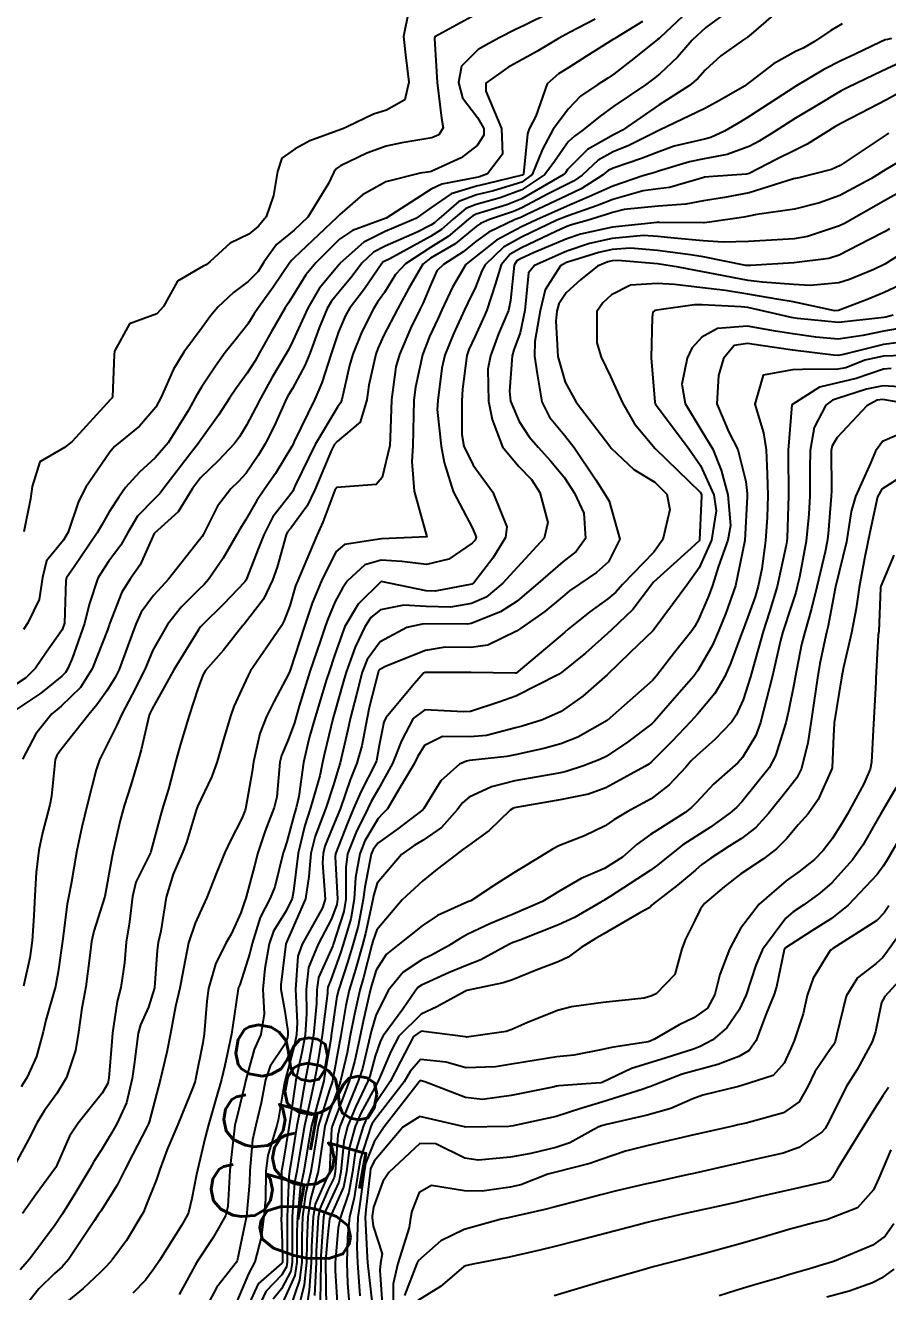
# Model space of a CAD drawing. Header units: metres. Extents: x 307586 to 320046, y 7427249 to 7434250.
# Drawn here: x 319879.4 to 319917.4, y 7429329.9 to 7429385.6 of the extents above; entities that cross this region are included whole.
import ezdxf
from ezdxf.enums import TextEntityAlignment as Align

# ---------------------------------------------------------------- set-up
doc = ezdxf.new("R2010")
doc.units = ezdxf.units.M
doc.header["$MEASUREMENT"] = 0
for name, color, linetype in [('Cotas', 45, 'Continuous'), ('Curvas de Nivel 1m', 11, 'Continuous'), ('Curvas de Nivel 5m', 15, 'Continuous')]:
    doc.layers.add(name, color=color, linetype=linetype)
doc.styles.add('Style-STANDARD', font='STANDARD.shx')

msp = doc.modelspace()

# ---------------------------------------------------------------- linework, layer by layer
at = {"layer": 'Curvas de Nivel 1m', "flags": 128}
for points, elevation in [([(319913.309, 7429386.921), (319911.366, 7429385.232), (319911.209, 7429385.107), (319910.988, 7429384.954), (319910.029, 7429384.287), (319909.343, 7429383.651), (319909.024, 7429383.288), (319908.653, 7429382.98), (319907.324, 7429382.125), (319905.708, 7429381.014), (319905.456, 7429380.873), (319905.31, 7429380.81), (319904.17, 7429380.162), (319903.287, 7429379.283), (319903.192, 7429379.134), (319903.091, 7429379.043), (319901.272, 7429377.995), (319900.616, 7429377.73), (319899.265, 7429377.315), (319899.111, 7429377.245), (319898.919, 7429377.093), (319898.031, 7429376.326), (319897.25, 7429375.846), (319896.144, 7429375.126), (319895.714, 7429374.655), (319895.224, 7429373.859), (319894.925, 7429373.435), (319894.741, 7429373.145), (319894.226, 7429372.127), (319893.84, 7429371.154), (319893.693, 7429370.647), (319893.352, 7429369.158), (319893.299, 7429369.021), (319893.16, 7429368.82), (319892.176, 7429367.174), (319891.299, 7429365.362), (319891.228, 7429365.188), (319891.192, 7429365.118), (319891.12, 7429365.019), (319890.318, 7429363.984), (319889.908, 7429363.202), (319889.685, 7429362.606), (319889.13, 7429361.209), (319889.112, 7429361.17), (319889.072, 7429361.121), (319888.136, 7429360.14), (319887.214, 7429359.228), (319887.132, 7429359.139), (319887.041, 7429359.018), (319885.957, 7429357.246), (319885.006, 7429355.538), (319884.908, 7429355.357), (319884.872, 7429355.261), (319884.517, 7429353.726), (319884.385, 7429353.266), (319884.055, 7429352.176), (319883.767, 7429351.272), (319883.591, 7429350.626), (319883.286, 7429349.276), (319883.221, 7429348.976), (319882.915, 7429347.28), (319882.902, 7429347.237), (319882.424, 7429345.742), (319882.333, 7429345.288), (319882.262, 7429344.684), (319882.078, 7429343.292), (319881.91, 7429342.36), (319881.75, 7429341.296), (319881.631, 7429340.488), (319881.231, 7429339.304), (319880.796, 7429338.608), (319880.253, 7429337.85), (319879.938, 7429337.318), (319879.541, 7429336.553), (319878.876, 7429335.329)], 863), ([(319902.502, 7429386.181), (319901.368, 7429385.624), (319900.992, 7429385.448), (319900.278, 7429385.081), (319899.693, 7429384.752), (319899.355, 7429384.56), (319898.61, 7429383.835), (319898.484, 7429383.103), (319898.657, 7429382.431), (319899.318, 7429381.569), (319899.602, 7429381.087), (319899.605, 7429380.791), (319899.302, 7429380.333), (319898.604, 7429379.79), (319897.284, 7429379.188), (319897.222, 7429379.173), (319896.804, 7429379.117), (319895.279, 7429378.738), (319894.254, 7429378.169), (319893.264, 7429377.297), (319893.129, 7429377.162), (319891.245, 7429375.392), (319891.143, 7429375.292), (319891.06, 7429375.192), (319890.32, 7429374.105), (319889.676, 7429373.205), (319889.494, 7429372.923), (319889.206, 7429372.472), (319888.647, 7429371.767), (319888.217, 7429371.22), (319887.784, 7429370.624), (319887.17, 7429369.702), (319886.991, 7429369.407), (319886.896, 7429369.234), (319886.603, 7429368.684), (319885.703, 7429367.252), (319885.136, 7429366.59), (319884.442, 7429365.955), (319883.83, 7429365.273), (319883.53, 7429364.862), (319883.107, 7429364.21), (319882.771, 7429363.612), (319882.583, 7429363.288), (319881.565, 7429361.79), (319881.234, 7429361.308), (319881.196, 7429361.184), (319881.135, 7429359.309), (319881.04, 7429359.014), (319880.336, 7429358.011), (319879.856, 7429357.322), (319879.439, 7429356.903), (319879.012, 7429356.626)], 868), ([(319899.374, 7429386.18), (319897.448, 7429385.119), (319897.427, 7429385.054), (319897.547, 7429383.117), (319897.742, 7429381.538), (319897.808, 7429381.113), (319897.615, 7429380.808), (319897.306, 7429380.681), (319895.983, 7429380.45), (319895.301, 7429380.312), (319894.443, 7429380.001), (319893.287, 7429379.439), (319893.117, 7429379.331), (319892.991, 7429379.164), (319892.767, 7429378.657), (319891.846, 7429377.181), (319891.257, 7429376.61), (319890.477, 7429375.971), (319889.92, 7429375.203), (319889.659, 7429374.783), (319889.23, 7429374.342), (319888.577, 7429373.862), (319887.897, 7429373.223), (319887.589, 7429372.846), (319887.204, 7429372.33), (319886.396, 7429371.242), (319885.936, 7429370.495), (319885.392, 7429369.257), (319885.158, 7429368.816), (319884.435, 7429367.982), (319883.577, 7429367.276), (319883.34, 7429367.079), (319883.139, 7429366.84), (319882.079, 7429365.296), (319881.754, 7429364.659), (319881.304, 7429363.307), (319881.089, 7429362.964), (319880.351, 7429362.047), (319880.166, 7429361.319), (319880.026, 7429360.352), (319879.53, 7429359.325), (319879.337, 7429359.03)], 869), ([(319904.499, 7429385.902), (319903.366, 7429385.309), (319902.893, 7429385.047), (319901.934, 7429384.481), (319901.349, 7429384.157), (319900.653, 7429383.767), (319899.682, 7429383.087), (319899.682, 7429382.734), (319900.38, 7429381.079), (319900.421, 7429379.953), (319899.767, 7429379.085), (319899.413, 7429378.957), (319899.281, 7429378.933), (319897.754, 7429378.63), (319897.276, 7429378.413), (319895.306, 7429377.139), (319895.263, 7429377.121), (319893.814, 7429376.598), (319893.253, 7429376.213), (319892.205, 7429375.176), (319891.768, 7429374.648), (319891.221, 7429373.756), (319891.002, 7429373.406), (319890.861, 7429373.194), (319890.258, 7429372.144), (319889.731, 7429371.205), (319889.533, 7429370.862), (319889.179, 7429370.31), (319888.714, 7429369.67), (319888.405, 7429369.218), (319887.913, 7429368.465), (319887.144, 7429367.372), (319887.04, 7429367.232), (319886.733, 7429366.831), (319885.514, 7429365.254), (319885.345, 7429365.031), (319885.116, 7429364.802), (319884.357, 7429364.015), (319883.906, 7429363.272), (319883.619, 7429362.743), (319883.08, 7429362.018), (319882.607, 7429361.287), (319882.219, 7429360.129), (319882.023, 7429359.295), (319881.478, 7429357.754), (319881.291, 7429357.306), (319881.186, 7429357.142), (319881.018, 7429356.973), (319880.097, 7429356.229), (319878.995, 7429355.49)], 867), ([(319910.2, 7429386.136), (319909.368, 7429385.525), (319908.768, 7429384.979), (319908.118, 7429384.222), (319907.34, 7429383.496), (319907.064, 7429383.276), (319906.709, 7429383.006), (319905.323, 7429382.062), (319904.723, 7429381.622), (319903.977, 7429381.033), (319903.593, 7429380.753), (319903.305, 7429380.499), (319902.71, 7429379.63), (319902.282, 7429379.055), (319901.276, 7429378.378), (319900.321, 7429378.031), (319899.269, 7429377.746), (319898.805, 7429377.557), (319898.256, 7429377.1), (319897.73, 7429376.634), (319897.255, 7429376.333), (319895.456, 7429375.348), (319895.244, 7429375.245), (319895.174, 7429375.21), (319895.105, 7429375.141), (319894.345, 7429374.03), (319893.688, 7429373.155), (319893.508, 7429372.859), (319893.203, 7429372.13), (319892.872, 7429371.165), (319892.462, 7429369.883), (319892.165, 7429369.175), (319891.256, 7429367.3), (319891.202, 7429367.189), (319891.142, 7429367.083), (319890.426, 7429365.901), (319889.941, 7429365.202), (319889.611, 7429364.71), (319889.102, 7429363.838), (319888.862, 7429363.447), (319888.725, 7429363.214), (319888.131, 7429362.171), (319887.474, 7429361.226), (319887.285, 7429361.013), (319887.066, 7429360.798), (319886.281, 7429360.015), (319885.669, 7429359.251), (319885.032, 7429358.12), (319884.775, 7429357.513), (319884.672, 7429357.264), (319884.119, 7429356.162), (319883.648, 7429355.273), (319883.441, 7429354.822), (319882.979, 7429353.884), (319882.675, 7429353.284), (319882.532, 7429352.85), (319882.135, 7429351.292), (319881.906, 7429350.328), (319881.689, 7429349.299), (319881.436, 7429347.83), (319881.326, 7429347.304), (319881.26, 7429346.942), (319881.055, 7429345.307), (319880.859, 7429343.963), (319880.761, 7429343.404), (319880.739, 7429343.311), (319880.323, 7429341.831), (319880.198, 7429341.316), (319879.907, 7429340.229), (319879.495, 7429339.323), (319879.227, 7429338.898)], 864), ([(319915.371, 7429385.69), (319914.872, 7429385.401), (319914.154, 7429384.912), (319913.654, 7429384.622), (319913.356, 7429384.483), (319912.347, 7429383.936), (319911.336, 7429383.152), (319911.227, 7429383.059), (319911.069, 7429382.953), (319909.974, 7429382.316), (319909.323, 7429381.963), (319907.337, 7429381.014), (319907.313, 7429381.002), (319907.296, 7429380.99), (319905.979, 7429380.333), (319905.299, 7429380.062), (319904.63, 7429379.69), (319903.925, 7429379.034), (319903.553, 7429378.764), (319903.279, 7429378.638), (319902.431, 7429378.209), (319901.268, 7429377.588), (319900.904, 7429377.436), (319899.845, 7429377.084), (319899.448, 7429376.901), (319899.26, 7429376.764), (319898.343, 7429376.008), (319897.246, 7429375.373), (319896.913, 7429375.115), (319896.293, 7429374.058), (319895.793, 7429373.131), (319895.201, 7429371.984), (319894.932, 7429371.406), (319894.843, 7429371.143), (319894.537, 7429369.782), (319894.447, 7429369.147), (319894.149, 7429368.154), (319893.144, 7429367.31), (319893.016, 7429367.162), (319892.899, 7429366.922), (319892.167, 7429365.174), (319891.819, 7429364.473), (319891.097, 7429363.493), (319890.964, 7429363.323), (319890.902, 7429363.192), (319890.495, 7429361.78), (319890.303, 7429361.198), (319889.893, 7429360.369), (319889.044, 7429359.269), (319889.016, 7429359.237), (319888.99, 7429359.211), (319888.132, 7429358.119), (319887.347, 7429357.227), (319887.223, 7429357.025), (319887.015, 7429356.416), (319886.63, 7429355.236), (319886.241, 7429353.985), (319886.04, 7429353.244), (319885.717, 7429352.005), (319885.483, 7429351.252), (319885.362, 7429350.838), (319884.945, 7429349.26), (319884.922, 7429349.204), (319884.277, 7429347.899), (319884.131, 7429347.268), (319883.995, 7429346.166), (319883.855, 7429345.27), (319883.777, 7429344.358), (319883.614, 7429343.272), (319883.463, 7429342.658), (319883.251, 7429341.276), (319883.219, 7429340.884), (319883.098, 7429339.277), (319883.041, 7429339.038), (319882.796, 7429338.618), (319881.735, 7429337.296), (319881.359, 7429336.716), (319880.753, 7429335.349), (319880.74, 7429335.323), (319879.893, 7429334.167), (319879.285, 7429333.324)], 862), ([(319906.589, 7429385.79), (319905.363, 7429385.05), (319905.345, 7429385.038), (319905.313, 7429385.02), (319904.12, 7429384.263), (319903.344, 7429383.764), (319902.893, 7429383.494), (319902.386, 7429383.054), (319901.887, 7429381.629), (319901.591, 7429381.066), (319901.525, 7429380.852), (319901.34, 7429379.069), (319901.282, 7429379.024), (319899.722, 7429378.642), (319899.278, 7429378.553), (319898.166, 7429378.21), (319897.268, 7429377.586), (319896.601, 7429377.12), (319895.257, 7429376.545), (319894.323, 7429376.079), (319893.28, 7429375.16), (319893.265, 7429375.137), (319893.242, 7429375.114), (319892.358, 7429374.041), (319891.851, 7429373.18), (319891.198, 7429371.738), (319891.019, 7429371.367), (319890.914, 7429371.193), (319890.269, 7429370.106), (319889.763, 7429369.204), (319889.561, 7429368.804), (319889.151, 7429368.018), (319888.843, 7429367.516), (319888.621, 7429367.215), (319887.91, 7429366.447), (319887.128, 7429365.71), (319886.778, 7429365.235), (319886.137, 7429364.215), (319885.093, 7429363.26), (319884.467, 7429361.878), (319884.044, 7429361.27), (319883.66, 7429360.678), (319883.123, 7429359.279), (319883.102, 7429359.22), (319883.041, 7429359.041), (319882.362, 7429357.29), (319881.839, 7429356.469), (319880.998, 7429355.649), (319880.809, 7429355.498), (319880.584, 7429355.314), (319879.876, 7429354.429), (319879.294, 7429353.327)], 866), ([(319917.539, 7429385.051), (319917.364, 7429385.009), (319917.263, 7429384.982), (319917.053, 7429384.883), (319915.912, 7429384.337), (319915.351, 7429384.082), (319914.563, 7429383.689), (319913.333, 7429382.952), (319913.314, 7429382.939), (319913.287, 7429382.921), (319911.32, 7429381.64), (319910.896, 7429381.375), (319910.188, 7429380.961), (319909.586, 7429380.69), (319909.308, 7429380.617), (319907.983, 7429380.303), (319907.299, 7429380.064), (319906.535, 7429379.761), (319905.288, 7429379.343), (319905.077, 7429379.231), (319904.819, 7429379.025), (319903.883, 7429378.427), (319903.274, 7429378.14), (319901.498, 7429377.299), (319901.264, 7429377.179), (319901.187, 7429377.147), (319900.974, 7429377.073), (319899.815, 7429376.527), (319899.253, 7429376.107), (319898.688, 7429375.656), (319897.821, 7429375.104), (319897.533, 7429374.812), (319897.228, 7429374.112), (319896.922, 7429373.41), (319896.777, 7429373.117), (319896.365, 7429372.283), (319895.882, 7429371.13), (319895.73, 7429370.586), (319895.534, 7429369.134), (319895.483, 7429367.472), (319895.456, 7429367.135), (319895.129, 7429365.72), (319894.859, 7429365.409), (319893.124, 7429365.278), (319893.038, 7429365.161), (319892.519, 7429363.751), (319892.254, 7429363.173), (319891.648, 7429361.751), (319891.408, 7429361.185), (319891.312, 7429360.944), (319891.056, 7429360.073), (319890.815, 7429359.424), (319890.686, 7429359.194), (319890.024, 7429358.209), (319889.335, 7429357.207), (319889.221, 7429357.008), (319889.016, 7429356.558), (319888.589, 7429355.633), (319888.441, 7429355.216), (319888.116, 7429354.089), (319887.86, 7429353.221), (319887.626, 7429352.564), (319886.999, 7429351.23), (319886.984, 7429351.198), (319886.951, 7429351.113), (319886.507, 7429349.659), (319886.352, 7429349.239), (319885.927, 7429348.259), (319885.613, 7429347.249), (319885.381, 7429345.746), (319885.264, 7429345.254), (319885.218, 7429344.915), (319885.096, 7429343.256), (319884.844, 7429342.398), (319884.482, 7429341.618), (319884.389, 7429341.264), (319884.206, 7429339.872), (319884.124, 7429339.267), (319883.867, 7429338.194), (319883.445, 7429337.273), (319883.204, 7429336.85), (319882.766, 7429336.125), (319882.433, 7429335.609), (319882.248, 7429335.288), (319881.549, 7429334.106), (319881.053, 7429333.305), (319880.728, 7429332.827), (319879.614, 7429331.316), (319879.194, 7429330.834)], 861), ([(319918.244, 7429382.866), (319917.328, 7429382.353), (319916.192, 7429381.761), (319915.317, 7429381.307), (319915.056, 7429381.162), (319914.662, 7429380.907), (319913.832, 7429380.388), (319913.301, 7429380.128), (319912.498, 7429379.729), (319911.285, 7429379.103), (319911.16, 7429379.076), (319909.701, 7429378.966), (319909.309, 7429378.943), (319909.283, 7429378.935), (319907.77, 7429378.493), (319907.277, 7429378.425), (319906.619, 7429378.343), (319905.272, 7429377.957), (319904.599, 7429377.697), (319903.265, 7429377.232), (319902.815, 7429377.047), (319901.255, 7429376.305), (319900.469, 7429375.859), (319899.653, 7429375.086), (319899.506, 7429374.82), (319899.228, 7429374.098), (319898.901, 7429373.409), (319898.755, 7429373.095), (319898.259, 7429372.042), (319897.883, 7429371.103), (319897.748, 7429370.54), (319897.57, 7429369.106), (319897.552, 7429368.713), (319897.716, 7429367.104), (319897.86, 7429366.378), (319898.254, 7429365.099), (319899.099, 7429363.492), (319899.261, 7429363.088), (319899.218, 7429362.962), (319899.09, 7429362.832), (319898.056, 7429362.128), (319897.081, 7429361.894), (319895.983, 7429362.027), (319895.082, 7429362.08), (319894.359, 7429361.869), (319893.585, 7429361.155), (319893.373, 7429360.852), (319893.06, 7429360.268), (319892.728, 7429359.484), (319892.615, 7429359.166), (319892.406, 7429358.539), (319891.945, 7429357.176), (319891.476, 7429355.651), (319891.339, 7429355.185), (319891.26, 7429354.925), (319890.988, 7429354.177), (319890.687, 7429353.484), (319890.614, 7429353.194), (319890.486, 7429351.667), (319890.377, 7429351.196), (319889.974, 7429350.163), (319889.654, 7429349.203), (319889.501, 7429348.62), (319889.118, 7429347.208), (319889.064, 7429347.045), (319888.896, 7429346.555), (319888.479, 7429345.622), (319888.246, 7429345.216), (319887.788, 7429344.302), (319887.478, 7429343.224), (319887.407, 7429342.665), (319887.285, 7429341.225), (319887.225, 7429340.828), (319886.914, 7429339.229), (319886.889, 7429339.142), (319886.799, 7429338.888), (319886.129, 7429337.24), (319885.659, 7429336.134), (319885.339, 7429335.251), (319885.194, 7429334.816), (319884.739, 7429333.685), (319884.611, 7429333.384), (319884.551, 7429333.262), (319883.862, 7429332.129), (319883.236, 7429331.275), (319882.984, 7429331.002), (319882.705, 7429330.725), (319881.968, 7429330.013), (319881.081, 7429329.296)], 859), ([(319917.423, 7429380.869), (319917.351, 7429380.832), (319917.312, 7429380.806), (319917.094, 7429380.657), (319915.291, 7429379.457), (319914.91, 7429379.282), (319913.463, 7429378.918), (319913.314, 7429378.888), (319913.283, 7429378.879), (319913.227, 7429378.865), (319911.276, 7429378.248), (319910.188, 7429378.047), (319909.272, 7429377.896), (319908.49, 7429377.758), (319907.27, 7429377.66), (319905.78, 7429377.524), (319905.267, 7429377.39), (319904.996, 7429377.292), (319904.152, 7429377.031), (319903.462, 7429376.837), (319903.26, 7429376.77), (319902.765, 7429376.554), (319901.251, 7429375.838), (319900.763, 7429375.56), (319900.357, 7429375.079), (319900.099, 7429374.212), (319899.73, 7429373.085), (319899.572, 7429372.724), (319899.201, 7429371.92), (319898.936, 7429371.352), (319898.854, 7429371.093), (319898.66, 7429369.605), (319898.627, 7429369.095), (319898.628, 7429367.615), (319898.717, 7429367.094), (319899.135, 7429366.267), (319899.995, 7429365.081), (319900.619, 7429363.556), (319900.56, 7429363.075), (319900.002, 7429362.163), (319899.162, 7429361.089), (319899.114, 7429361.048), (319899.072, 7429361.029), (319897.455, 7429360.718), (319897.067, 7429360.728), (319895.073, 7429361.14), (319894.071, 7429360.137), (319893.486, 7429359.156), (319893.358, 7429358.838), (319893.03, 7429357.891), (319892.789, 7429357.164), (319892.68, 7429356.825), (319892.175, 7429355.172), (319891.91, 7429354.256), (319891.665, 7429353.18), (319891.449, 7429351.674), (319891.332, 7429351.184), (319891.243, 7429350.891), (319890.93, 7429349.688), (319890.808, 7429349.308), (319890.77, 7429349.192), (319890.405, 7429347.698), (319890.193, 7429347.197), (319889.752, 7429346.343), (319889.402, 7429345.205), (319889.302, 7429344.78), (319888.856, 7429343.384), (319888.802, 7429343.262), (319888.79, 7429343.211), (319888.539, 7429341.51), (319888.485, 7429341.213), (319888.193, 7429339.836), (319888.048, 7429339.218), (319887.767, 7429338.246), (319887.473, 7429337.223), (319887.337, 7429336.665), (319887, 7429335.228), (319886.955, 7429335.033), (319886.744, 7429333.972), (319886.599, 7429333.368), (319886.547, 7429333.233), (319886.287, 7429332.795), (319885.315, 7429331.251), (319885.077, 7429330.885), (319884.7, 7429330.391), (319884.149, 7429329.807)], 858), ([(319918.292, 7429379.871), (319917.297, 7429379.282), (319916.665, 7429378.879), (319915.275, 7429378.141), (319914.374, 7429377.807), (319913.269, 7429377.54), (319911.618, 7429377.296), (319911.266, 7429377.227), (319911.038, 7429377.179), (319909.535, 7429376.967), (319909.295, 7429376.938), (319909.263, 7429376.936), (319907.304, 7429376.948), (319907.263, 7429376.955), (319907.224, 7429376.952), (319905.26, 7429376.743), (319903.861, 7429376.43), (319903.255, 7429376.225), (319901.814, 7429375.627), (319901.246, 7429375.366), (319901.057, 7429375.259), (319900.928, 7429375.073), (319900.778, 7429373.516), (319900.68, 7429373.075), (319900.242, 7429372.04), (319899.888, 7429371.083), (319899.773, 7429370.495), (319899.812, 7429369.084), (319899.963, 7429368.273), (319900.421, 7429367.077), (319901.134, 7429366.207), (319901.699, 7429365.632), (319902.063, 7429365.056), (319902.421, 7429363.733), (319902.249, 7429363.053), (319901.08, 7429361.768), (319900.737, 7429361.413), (319900.442, 7429361.076), (319899.699, 7429360.448), (319899.059, 7429360.173), (319898.138, 7429360.017), (319897.057, 7429360.035), (319896.084, 7429360.098), (319895.054, 7429359.901), (319894.632, 7429359.561), (319894.364, 7429359.147), (319893.93, 7429358.255), (319893.54, 7429357.155), (319893.426, 7429356.749), (319893.004, 7429355.295), (319892.967, 7429355.161), (319892.58, 7429353.565), (319892.498, 7429353.167), (319892.378, 7429352.58), (319891.973, 7429351.175), (319891.72, 7429350.4), (319891.433, 7429349.182), (319891.226, 7429347.505), (319891.165, 7429347.186), (319890.897, 7429346.637), (319890.334, 7429345.75), (319890.156, 7429345.197), (319889.959, 7429344.106), (319889.868, 7429343.2), (319889.93, 7429342.111), (319889.782, 7429341.201), (319889.486, 7429340.54), (319889.118, 7429339.207), (319889.064, 7429338.944), (319888.789, 7429337.783), (319888.665, 7429337.33), (319888.638, 7429337.211), (319888.454, 7429335.526), (319888.425, 7429335.213), (319888.329, 7429333.624), (319888.223, 7429333.215), (319887.682, 7429332.262), (319887.002, 7429331.227), (319886.892, 7429331.046), (319886.705, 7429330.686), (319886.181, 7429329.747)], 857), ([(319917.879, 7429378.269), (319917.279, 7429377.937), (319915.472, 7429376.897), (319915.262, 7429376.801), (319913.841, 7429376.331), (319913.256, 7429376.227), (319912.51, 7429376.186), (319911.255, 7429376.109), (319910.13, 7429376.085), (319909.255, 7429376.146), (319907.977, 7429376.262), (319907.256, 7429376.336), (319906.631, 7429376.374), (319905.255, 7429376.249), (319904.257, 7429376.026), (319903.249, 7429375.691), (319901.825, 7429375.061), (319901.569, 7429374.734), (319901.406, 7429373.067), (319901.203, 7429372.092), (319900.925, 7429371.344), (319900.854, 7429371.073), (319900.726, 7429369.518), (319900.778, 7429369.074), (319901.154, 7429368.189), (319901.598, 7429367.514), (319901.988, 7429367.057), (319902.54, 7429366.452), (319903.13, 7429365.728), (319903.585, 7429365.035), (319903.995, 7429364.146), (319904.078, 7429363.03), (319903.66, 7429362.462), (319903.083, 7429362.003), (319901.982, 7429361.056), (319901.492, 7429360.638), (319901.061, 7429360.282), (319900.331, 7429359.8), (319899.046, 7429359.288), (319898.874, 7429359.263), (319897.045, 7429359.278), (319896.886, 7429359.271), (319896.217, 7429359.122), (319895.036, 7429358.492), (319894.461, 7429357.713), (319894.25, 7429357.148), (319893.99, 7429356.173), (319893.728, 7429355.153), (319893.595, 7429354.553), (319893.271, 7429353.157), (319893.2, 7429352.928), (319892.963, 7429352.143), (319892.639, 7429351.165), (319892.174, 7429349.932), (319891.978, 7429349.174), (319891.894, 7429348.157), (319891.755, 7429347.177), (319890.883, 7429345.19), (319890.66, 7429343.388), (319890.665, 7429343.192), (319890.843, 7429342.23), (319890.978, 7429341.332), (319890.974, 7429341.188), (319890.951, 7429341.069), (319890.826, 7429340.751), (319890.2, 7429339.808), (319889.988, 7429339.198), (319889.8, 7429338.193), (319889.558, 7429337.202), (319889.42, 7429336.56), (319889.294, 7429335.205), (319889.279, 7429334.678), (319889.152, 7429333.204), (319888.736, 7429331.233), (319888.73, 7429331.21), (319888.712, 7429331.181), (319887.839, 7429330.076), (319887.388, 7429329.223)], 856), ([(319918.318, 7429375.794), (319917.245, 7429375.118), (319916.762, 7429374.877), (319915.696, 7429374.433), (319915.234, 7429374.288), (319913.968, 7429374.177), (319913.232, 7429374.221), (319911.86, 7429374.315), (319911.235, 7429374.4), (319909.481, 7429374.726), (319909.24, 7429374.771), (319908.162, 7429374.981), (319907.244, 7429375.124), (319905.501, 7429375.272), (319905.245, 7429375.257), (319905.052, 7429375.215), (319904.609, 7429375.026), (319903.851, 7429374.416), (319903.225, 7429373.857), (319902.895, 7429373.368), (319902.806, 7429373.046), (319902.762, 7429372.6), (319902.863, 7429371.045), (319903.176, 7429369.92), (319903.671, 7429369.035), (319905.144, 7429367.099), (319905.176, 7429367.052), (319905.199, 7429367.019), (319906.204, 7429366.074), (319907.128, 7429365.513), (319907.654, 7429364.985), (319907.79, 7429364.306), (319907.474, 7429362.986), (319907.087, 7429362.439), (319905.709, 7429361.01), (319905.407, 7429360.676), (319905.063, 7429360.378), (319904.271, 7429359.812), (319903.314, 7429359.037), (319903.169, 7429358.912), (319903.041, 7429358.803), (319901.299, 7429357.339), (319901.023, 7429357.107), (319900.992, 7429357.102), (319899.023, 7429357.142), (319898.971, 7429357.143), (319897.023, 7429357.138), (319896.948, 7429357.111), (319896.55, 7429356.649), (319895.29, 7429355.136), (319895.195, 7429354.942), (319894.985, 7429353.921), (319894.871, 7429353.245), (319894.833, 7429353.141), (319894.197, 7429351.912), (319893.869, 7429351.151), (319893.597, 7429350.5), (319893.066, 7429349.159), (319893.053, 7429349.027), (319893.163, 7429347.157), (319893.133, 7429346.925), (319892.894, 7429346.298), (319892.314, 7429345.169), (319891.888, 7429344.154), (319891.775, 7429343.176), (319891.796, 7429342.129), (319891.731, 7429341.177), (319891.588, 7429340.412), (319891.33, 7429339.182), (319891.072, 7429337.472), (319891.032, 7429337.186), (319890.767, 7429335.585), (319890.702, 7429335.252), (319890.693, 7429335.191), (319890.692, 7429333.222), (319890.687, 7429333.181), (319890.684, 7429333.133), (319890.721, 7429332.024), (319890.732, 7429331.18), (319890.73, 7429331.162), (319890.712, 7429331.136), (319889.666, 7429330.227), (319889.195, 7429329.202)], 854), ([(319917.915, 7429374.181), (319917.228, 7429373.87), (319916.525, 7429373.578), (319915.216, 7429373.072), (319915.052, 7429373.065), (319913.221, 7429373.454), (319912.592, 7429373.56), (319911.226, 7429373.795), (319910.234, 7429373.954), (319909.23, 7429374.077), (319907.997, 7429374.217), (319907.232, 7429374.262), (319906.056, 7429374.183), (319905.224, 7429373.769), (319904.835, 7429373.407), (319904.57, 7429373.026), (319904.572, 7429371.653), (319904.769, 7429371.024), (319905.18, 7429370.168), (319905.708, 7429369.012), (319906.231, 7429368.081), (319907.143, 7429366.99), (319909.124, 7429365.07), (319909.176, 7429364.969), (319909.188, 7429364.903), (319909.1, 7429362.97), (319909.093, 7429362.951), (319908.707, 7429362.592), (319907.074, 7429361.106), (319906.977, 7429360.991), (319906.157, 7429359.903), (319905.225, 7429359.017), (319905.041, 7429358.858), (319904.071, 7429357.991), (319903.024, 7429357.137), (319902.886, 7429357.042), (319901.013, 7429356.089), (319900.262, 7429355.826), (319899.006, 7429355.42), (319898.7, 7429355.399), (319897.007, 7429355.486), (319896.49, 7429355.118), (319895.98, 7429354.133), (319895.577, 7429353.131), (319894.962, 7429352.017), (319894.646, 7429351.453), (319894.493, 7429351.145), (319893.984, 7429350.103), (319893.605, 7429349.153), (319893.519, 7429348.551), (319893.518, 7429347.154), (319893.44, 7429346.613), (319892.965, 7429345.159), (319892.946, 7429345.096), (319892.88, 7429344.936), (319892.327, 7429343.702), (319892.246, 7429343.169), (319892.239, 7429342.561), (319892.108, 7429341.171), (319891.915, 7429340.075), (319891.735, 7429339.176), (319891.509, 7429337.898), (319891.371, 7429337.181), (319891.105, 7429335.523), (319891.045, 7429335.186), (319891.011, 7429334.934), (319890.942, 7429333.178), (319890.942, 7429332.966), (319890.943, 7429331.178), (319890.915, 7429330.973), (319890.704, 7429330.614), (319889.996, 7429329.888), (319889.674, 7429329.195)], 853), ([(319917.612, 7429372.866), (319917.297, 7429372.785), (319917.212, 7429372.766), (319917.083, 7429372.743), (319915.209, 7429372.537), (319913.403, 7429372.726), (319913.211, 7429372.754), (319913.072, 7429372.783), (319912.434, 7429372.932), (319911.217, 7429373.2), (319910.933, 7429373.237), (319909.218, 7429373.324), (319908.871, 7429373.321), (319907.214, 7429373.093), (319907.132, 7429373.073), (319907.039, 7429372.993), (319907.004, 7429372.786), (319906.966, 7429370.993), (319907.121, 7429369.033), (319907.134, 7429368.99), (319907.144, 7429368.972), (319907.162, 7429368.947), (319908.634, 7429366.975), (319909.136, 7429366.256), (319909.724, 7429364.964), (319909.823, 7429364.252), (319909.62, 7429362.965), (319909.081, 7429361.743), (319908.532, 7429360.975), (319907.906, 7429360.136), (319907.06, 7429358.99), (319906.033, 7429358.005), (319905.023, 7429357.039), (319903.955, 7429356.089), (319903.007, 7429355.426), (319902.184, 7429355.052), (319901.286, 7429354.778), (319900.997, 7429354.698), (319899.715, 7429354.36), (319898.991, 7429354.31), (319897.78, 7429354.313), (319896.985, 7429353.919), (319896.674, 7429353.418), (319896.526, 7429353.117), (319895.922, 7429352.085), (319895.361, 7429351.134), (319895.157, 7429350.93), (319894.946, 7429350.705), (319894.358, 7429349.719), (319894.135, 7429349.148), (319893.957, 7429348.105), (319893.896, 7429347.15), (319893.752, 7429346.294), (319893.406, 7429345.155), (319893.278, 7429344.755), (319892.86, 7429343.599), (319892.736, 7429343.28), (319892.716, 7429343.162), (319892.712, 7429343.023), (319892.486, 7429341.165), (319892.249, 7429339.731), (319892.144, 7429339.17), (319891.974, 7429338.352), (319891.7, 7429337.176), (319891.482, 7429335.891), (319891.361, 7429335.181), (319891.271, 7429334.666), (319891.165, 7429333.176), (319891.157, 7429332.747), (319891.157, 7429331.176), (319891.099, 7429330.784), (319890.695, 7429330.006), (319890.323, 7429329.551)], 852), ([(319917.802, 7429372.269), (319917.206, 7429372.168), (319916.285, 7429371.965), (319915.202, 7429371.813), (319914.217, 7429371.895), (319913.204, 7429372.04), (319912.443, 7429372.17), (319911.207, 7429372.388), (319909.883, 7429372.287), (319909.202, 7429371.899), (319908.754, 7429371.417), (319908.551, 7429370.976), (319908.319, 7429369.835), (319908.469, 7429368.977), (319909.152, 7429367.841), (319909.681, 7429366.965), (319910.048, 7429366.047), (319910.341, 7429364.958), (319910.458, 7429363.601), (319910.334, 7429362.958), (319909.937, 7429361.817), (319909.661, 7429360.964), (319909.511, 7429360.521), (319909.05, 7429359.47), (319908.876, 7429359.141), (319908.751, 7429358.973), (319907.994, 7429358.019), (319907.2, 7429356.988), (319907.118, 7429356.893), (319907.021, 7429356.789), (319905.024, 7429355.02), (319903.732, 7429354.292), (319902.987, 7429353.991), (319902.247, 7429353.788), (319900.979, 7429353.504), (319900.612, 7429353.44), (319898.975, 7429353.262), (319898.83, 7429353.237), (319898.53, 7429353.094), (319897.701, 7429352.367), (319896.953, 7429351.15), (319896.923, 7429351.11), (319895.813, 7429350.254), (319894.93, 7429349.624), (319894.722, 7429349.346), (319894.646, 7429349.143), (319894.361, 7429347.692), (319894.294, 7429347.146), (319894.065, 7429345.974), (319893.835, 7429345.15), (319893.61, 7429344.415), (319893.199, 7429343.157), (319893.131, 7429342.876), (319892.884, 7429341.159), (319892.88, 7429341.112), (319892.828, 7429340.816), (319892.59, 7429339.379), (319892.551, 7429339.164), (319892.475, 7429338.84), (319892.016, 7429337.172), (319891.85, 7429336.25), (319891.678, 7429335.176), (319891.517, 7429334.413), (319891.394, 7429333.173), (319891.374, 7429332.526), (319891.368, 7429331.173), (319891.285, 7429330.593), (319890.684, 7429329.256)], 851), ([(319918.926, 7429371.122), (319917.195, 7429371.06), (319916.376, 7429370.882), (319915.528, 7429370.554), (319915.187, 7429370.492), (319913.627, 7429370.475), (319913.186, 7429370.464), (319911.896, 7429370.226), (319911.535, 7429368.944), (319911.905, 7429367.694), (319912.026, 7429366.937), (319912.078, 7429365.881), (319912.105, 7429364.935), (319912.074, 7429363.97), (319911.998, 7429362.936), (319911.84, 7429361.699), (319911.683, 7429360.941), (319911.542, 7429360.467), (319911.045, 7429359.107), (319910.999, 7429358.995), (319910.983, 7429358.951), (319910.459, 7429357.526), (319910.204, 7429356.958), (319909.763, 7429356.215), (319909.006, 7429355.302), (319908.848, 7429355.128), (319908.708, 7429354.973), (319907.88, 7429354.091), (319906.976, 7429353.2), (319906.86, 7429353.106), (319906.686, 7429352.994), (319904.963, 7429352.052), (319904.21, 7429351.778), (319902.958, 7429351.528), (319901.089, 7429351.203), (319900.954, 7429351.176), (319900.87, 7429351.154), (319900.752, 7429351.072), (319899.837, 7429350.183), (319898.929, 7429349.515), (319898.679, 7429349.34), (319898.356, 7429349.096), (319897.538, 7429348.483), (319896.911, 7429347.968), (319896, 7429347.124), (319894.89, 7429345.809), (319894.713, 7429345.314), (319894.671, 7429345.142), (319894.298, 7429343.709), (319894.142, 7429343.147), (319893.901, 7429342.091), (319893.722, 7429341.151), (319893.577, 7429340.397), (319893.295, 7429339.155), (319893.174, 7429338.782), (319892.789, 7429337.75), (319892.607, 7429337.163), (319892.572, 7429336.954), (319892.305, 7429335.167), (319891.972, 7429333.945), (319891.848, 7429333.169), (319891.804, 7429332.087), (319891.791, 7429331.169), (319891.696, 7429330.172), (319891.445, 7429329.172)], 849), ([(319917.536, 7429370.52), (319917.187, 7429370.485), (319915.987, 7429370.081), (319915.178, 7429369.886), (319914.38, 7429369.703), (319913.163, 7429368.92), (319913.002, 7429366.922), (319913.002, 7429366.783), (319913.013, 7429364.922), (319912.952, 7429363.066), (319912.942, 7429362.922), (319912.915, 7429362.746), (319912.51, 7429360.928), (319912.179, 7429359.81), (319911.898, 7429358.937), (319911.45, 7429357.366), (319911.336, 7429356.945), (319911.013, 7429355.929), (319910.706, 7429355.253), (319910.495, 7429354.955), (319909.766, 7429354.187), (319908.981, 7429353.477), (319908.719, 7429353.231), (319908.486, 7429352.975), (319907.756, 7429352.191), (319906.959, 7429351.578), (319905.909, 7429351.006), (319905.315, 7429350.647), (319904.943, 7429350.391), (319904.024, 7429349.941), (319902.93, 7429349.516), (319902.618, 7429349.354), (319902.126, 7429349.052), (319900.915, 7429348.313), (319900.15, 7429347.838), (319899.027, 7429347.089), (319898.942, 7429347.05), (319898.902, 7429347.033), (319897.561, 7429346.439), (319896.892, 7429345.987), (319895.812, 7429345.126), (319895.296, 7429344.715), (319894.866, 7429344.036), (319894.649, 7429343.349), (319894.6, 7429343.143), (319894.275, 7429341.71), (319894.153, 7429341.147), (319893.915, 7429340.05), (319893.67, 7429339.151), (319893.437, 7429338.514), (319892.919, 7429337.159), (319892.898, 7429337.043), (319892.804, 7429335.16), (319892.796, 7429335.126), (319892.761, 7429335.047), (319892.181, 7429333.728), (319892.08, 7429333.167), (319892.015, 7429331.872), (319892.002, 7429331.167), (319891.915, 7429329.947), (319891.788, 7429329.169)], 848), ([(319918.35, 7429369.689), (319917.176, 7429369.753), (319916.452, 7429369.603), (319915.167, 7429369.194), (319914.947, 7429369.121), (319914.652, 7429368.905), (319914.141, 7429367.923), (319913.966, 7429366.912), (319913.952, 7429366.095), (319913.949, 7429364.912), (319913.912, 7429364.111), (319913.786, 7429362.913), (319913.494, 7429361.333), (319913.4, 7429360.917), (319913.329, 7429360.657), (319913.056, 7429359.823), (319912.828, 7429359.141), (319912.759, 7429358.924), (319912.661, 7429358.547), (319912.292, 7429356.931), (319912.044, 7429355.965), (319911.78, 7429354.938), (319911.571, 7429354.364), (319910.98, 7429353.393), (319910.776, 7429353.152), (319910.551, 7429352.954), (319909.715, 7429352.213), (319908.957, 7429351.418), (319908.738, 7429351.189), (319908.456, 7429350.975), (319907.54, 7429350.388), (319906.938, 7429350.002), (319906.352, 7429349.579), (319905.704, 7429349.008), (319904.918, 7429348.507), (319903.883, 7429348.06), (319902.907, 7429347.495), (319902.175, 7429347.051), (319900.897, 7429346.49), (319899.892, 7429346.081), (319898.888, 7429345.609), (319898.558, 7429345.421), (319898.046, 7429345.098), (319897.293, 7429344.689), (319896.874, 7429344.486), (319896.05, 7429343.937), (319895.382, 7429343.132), (319894.842, 7429342.041), (319894.644, 7429341.333), (319894.597, 7429341.142), (319894.251, 7429339.705), (319894.072, 7429339.147), (319893.694, 7429338.251), (319893.256, 7429337.155), (319893.172, 7429336.763), (319893.053, 7429335.157), (319893.007, 7429334.91), (319892.751, 7429334.369), (319892.38, 7429333.524), (319892.311, 7429333.164), (319892.224, 7429331.659), (319892.215, 7429331.165), (319892.15, 7429329.707)], 847), ([(319918.937, 7429368.852), (319917.167, 7429369.148), (319916.921, 7429369.119), (319916.463, 7429368.88), (319915.149, 7429367.48), (319914.938, 7429367.109), (319914.895, 7429366.902), (319914.899, 7429365.129), (319914.888, 7429364.902), (319914.758, 7429363.244), (319914.72, 7429362.904), (319914.627, 7429362.443), (319914.264, 7429360.908), (319914.021, 7429359.948), (319913.724, 7429358.913), (319913.586, 7429358.366), (319913.312, 7429356.917), (319913.266, 7429356.672), (319913.008, 7429355.44), (319912.889, 7429354.922), (319912.444, 7429353.465), (319912.153, 7429352.932), (319910.958, 7429351.449), (319910.715, 7429351.192), (319910.446, 7429350.955), (319909.58, 7429350.327), (319908.937, 7429349.921), (319908.36, 7429349.547), (319907.639, 7429348.983), (319907.249, 7429348.657), (319906.917, 7429348.413), (319905.164, 7429347.275), (319904.904, 7429347.107), (319904.846, 7429347.078), (319904.752, 7429347.022), (319903.585, 7429346.344), (319902.893, 7429346.02), (319901.179, 7429345.359), (319900.885, 7429345.245), (319900.763, 7429345.192), (319900.543, 7429345.073), (319899.468, 7429344.49), (319898.87, 7429344.252), (319898.05, 7429343.913), (319896.857, 7429343.373), (319896.697, 7429343.27), (319896.572, 7429343.114), (319896.036, 7429342.313), (319895.173, 7429341.135), (319895.05, 7429340.916), (319894.82, 7429340.251), (319894.58, 7429339.369), (319894.496, 7429339.143), (319893.946, 7429337.994), (319893.598, 7429337.152), (319893.435, 7429336.495), (319893.307, 7429335.155), (319893.215, 7429334.696), (319892.741, 7429333.687), (319892.577, 7429333.32), (319892.546, 7429333.162), (319892.431, 7429331.447), (319892.425, 7429331.163), (319892.397, 7429329.454)], 846), ([(319918.135, 7429365.858), (319917.126, 7429365.214), (319916.928, 7429364.873), (319916.603, 7429363.375), (319916.511, 7429362.879), (319916.354, 7429362.149), (319916.116, 7429360.884), (319915.989, 7429359.956), (319915.782, 7429358.889), (319915.423, 7429357.29), (319915.348, 7429356.895), (319915.024, 7429354.921), (319915.022, 7429354.9), (319915.02, 7429354.882), (319914.995, 7429354.367), (319914.929, 7429352.945), (319914.919, 7429352.901), (319914.319, 7429351.546), (319913.875, 7429350.911), (319913.437, 7429350.423), (319912.936, 7429349.823), (319912.489, 7429349.367), (319911.906, 7429348.935), (319910.916, 7429348.265), (319910.175, 7429347.693), (319909.32, 7429346.966), (319909.138, 7429346.73), (319908.895, 7429346.218), (319908.471, 7429345.39), (319908.315, 7429344.976), (319908.001, 7429343.844), (319907.188, 7429342.987), (319906.95, 7429342.891), (319906.852, 7429342.859), (319906.663, 7429342.805), (319904.849, 7429342.614), (319903.458, 7429342.423), (319902.845, 7429342.259), (319901.486, 7429341.707), (319900.836, 7429341.414), (319900.576, 7429341.332), (319898.944, 7429341.089), (319898.844, 7429341.079), (319898.795, 7429341.09), (319896.835, 7429341.351), (319896.51, 7429341.115), (319895.934, 7429340.005), (319895.473, 7429339.13), (319894.793, 7429338.104), (319894.436, 7429337.494), (319894.286, 7429337.145), (319893.933, 7429335.987), (319893.816, 7429335.149), (319893.653, 7429334.247), (319893.293, 7429333.154), (319893.192, 7429332.692), (319893.055, 7429331.157), (319893.049, 7429330.815), (319893.163, 7429329.155)], 844), ([(319917.644, 7429362.308), (319917.074, 7429360.942), (319917.061, 7429360.87), (319916.981, 7429358.934), (319916.971, 7429358.871), (319916.959, 7429358.788), (319916.863, 7429356.872), (319916.852, 7429356.703), (319916.747, 7429354.874), (319916.66, 7429353.192), (319916.601, 7429352.876), (319916.327, 7429352.24), (319915.593, 7429350.89), (319915.357, 7429350.483), (319914.937, 7429349.811), (319914.54, 7429349.293), (319914.15, 7429348.908), (319913.468, 7429348.364), (319912.913, 7429347.958), (319911.713, 7429346.938), (319910.892, 7429345.864), (319910.574, 7429345.265), (319910.413, 7429344.955), (319909.987, 7429343.838), (319909.771, 7429342.961), (319909.447, 7429342.364), (319908.843, 7429341.932), (319908.192, 7429341.624), (319907.106, 7429340.987), (319906.918, 7429340.902), (319906.831, 7429340.88), (319905.218, 7429340.624), (319904.826, 7429340.54), (319903.559, 7429340.296), (319902.82, 7429340.209), (319901.813, 7429340.06), (319900.815, 7429339.89), (319900.109, 7429339.781), (319898.813, 7429339.733), (319897.939, 7429339.976), (319896.818, 7429340.104), (319896.357, 7429339.57), (319896.086, 7429339.121), (319894.786, 7429337.425), (319894.676, 7429337.249), (319894.631, 7429337.142), (319894.169, 7429335.746), (319894.071, 7429335.147), (319893.892, 7429334.003), (319893.693, 7429333.15), (319893.591, 7429332.285), (319893.562, 7429331.152), (319893.594, 7429330.256), (319893.679, 7429329.15)], 843), ([(319917.751, 7429352.076), (319917.05, 7429350.869), (319917.016, 7429350.805), (319916.95, 7429350.693), (319916.282, 7429349.531), (319915.834, 7429348.886), (319914.913, 7429347.879), (319914.389, 7429347.425), (319913.682, 7429346.912), (319913.216, 7429346.6), (319912.897, 7429346.326), (319911.868, 7429344.935), (319911.567, 7429344.245), (319911.148, 7429342.946), (319910.846, 7429342.278), (319910.302, 7429341.492), (319909.682, 7429340.962), (319909.13, 7429340.665), (319908.827, 7429340.558), (319907.63, 7429340.173), (319906.817, 7429339.929), (319906.107, 7429339.708), (319904.804, 7429339.088), (319904.752, 7429339.072), (319904.111, 7429339.027), (319902.901, 7429338.94), (319902.802, 7429338.922), (319902.64, 7429338.881), (319900.797, 7429338.52), (319899.536, 7429338.342), (319898.796, 7429338.423), (319896.999, 7429339.108), (319896.804, 7429339.169), (319896.774, 7429339.14), (319896.756, 7429339.111), (319896.613, 7429338.924), (319895.212, 7429337.134), (319894.776, 7429336.467), (319894.393, 7429335.518), (319894.329, 7429335.144), (319894.139, 7429333.749), (319894.048, 7429333.147), (319894.011, 7429331.856), (319894.036, 7429331.147), (319894.148, 7429329.689)], 842), ([(319917.926, 7429349.873), (319917.342, 7429348.866), (319917.181, 7429348.607), (319916.917, 7429348.244), (319915.637, 7429346.889), (319914.897, 7429346.311), (319914.039, 7429345.761), (319912.884, 7429345.015), (319912.822, 7429344.921), (319912.487, 7429343.297), (319912.371, 7429342.927), (319912.026, 7429342.113), (319911.59, 7429340.939), (319911.275, 7429340.495), (319910.822, 7429340.227), (319909.905, 7429339.871), (319908.812, 7429339.585), (319908.334, 7429339.451), (319907.129, 7429338.987), (319906.901, 7429338.89), (319906.802, 7429338.859), (319906.607, 7429338.799), (319904.795, 7429338.222), (319903.875, 7429337.947), (319902.788, 7429337.595), (319900.897, 7429337.182), (319900.784, 7429337.165), (319900.7, 7429337.155), (319898.783, 7429337.122), (319898.744, 7429337.13), (319896.788, 7429337.585), (319896.038, 7429337.121), (319894.768, 7429335.625), (319894.616, 7429335.29), (319894.591, 7429335.142), (319894.402, 7429333.479), (319894.375, 7429333.144), (319894.457, 7429331.401), (319894.478, 7429331.142), (319894.686, 7429329.342)], 841), ([(319917.999, 7429345.751), (319917.373, 7429344.865), (319917.157, 7429344.589), (319916.875, 7429344.332), (319916.052, 7429343.695), (319915.549, 7429342.89), (319915.139, 7429341.199), (319915.065, 7429340.897), (319914.987, 7429340.742), (319914.827, 7429340.524), (319914.167, 7429339.552), (319913.865, 7429338.909), (319913.482, 7429338.228), (319912.791, 7429337.756), (319911.142, 7429337.3), (319910.786, 7429337.22), (319910.568, 7429337.169), (319909.64, 7429336.961), (319908.781, 7429336.764), (319907.333, 7429336.429), (319906.776, 7429336.301), (319905.832, 7429336.063), (319904.77, 7429335.697), (319904.269, 7429335.524), (319902.764, 7429335.142), (319902.423, 7429335.043), (319901.226, 7429334.585), (319900.754, 7429334.475), (319899.526, 7429334.304), (319898.751, 7429334.323), (319897.302, 7429334.557), (319896.75, 7429334.249), (319896.426, 7429333.426), (319896.369, 7429333.115), (319896.315, 7429332.702), (319895.819, 7429331.123), (319895.605, 7429330.22), (319895.605, 7429329.126)], 839), ([(319918.01, 7429343.715), (319917.256, 7429342.866), (319917.105, 7429342.612), (319916.837, 7429341.322), (319916.695, 7429340.872), (319916.036, 7429339.661), (319915.557, 7429338.889), (319914.787, 7429337.355), (319914.627, 7429337.059), (319914.483, 7429336.903), (319913.46, 7429336.229), (319912.773, 7429335.974), (319911.527, 7429335.689), (319910.769, 7429335.52), (319908.896, 7429335.101), (319908.764, 7429335.07), (319908.683, 7429335.052), (319908.338, 7429334.974), (319907.059, 7429334.687), (319906.757, 7429334.619), (319905.445, 7429334.317), (319904.75, 7429334.142), (319903.866, 7429333.909), (319902.742, 7429333.617), (319902.288, 7429333.496), (319900.734, 7429333.142), (319900.665, 7429333.13), (319900.365, 7429333.066), (319898.728, 7429332.619), (319897.704, 7429332.12), (319896.714, 7429331.228), (319896.644, 7429331.111), (319896.107, 7429329.703)], 838), ([(319917.415, 7429338.864), (319917.165, 7429338.501), (319916.794, 7429337.933), (319916.154, 7429336.879), (319915.19, 7429335.317), (319914.951, 7429334.897), (319914.865, 7429334.795), (319914.761, 7429334.745), (319913.271, 7429334.399), (319912.753, 7429334.282), (319911.65, 7429334.031), (319910.746, 7429333.823), (319910.031, 7429333.663), (319908.739, 7429333.375), (319908.408, 7429333.303), (319907.03, 7429332.987), (319906.795, 7429332.926), (319906.732, 7429332.911), (319906.622, 7429332.882), (319904.727, 7429332.381), (319903.65, 7429332.105), (319902.721, 7429331.864), (319902.067, 7429331.699), (319900.716, 7429331.395), (319899.121, 7429331.084), (319898.789, 7429331.011), (319898.711, 7429330.964), (319897.687, 7429330.111), (319896.689, 7429329.491)], 837), ([(319917.513, 7429336.125), (319916.982, 7429334.868), (319916.917, 7429334.712), (319916.755, 7429334.366), (319916.05, 7429333.574), (319914.735, 7429333.05), (319914.612, 7429333.024), (319914.124, 7429332.906), (319913.031, 7429332.616), (319912.729, 7429332.522), (319911.503, 7429332.155), (319910.723, 7429331.936), (319909.322, 7429331.564), (319908.717, 7429331.403), (319908.378, 7429331.312), (319907.112, 7429330.986), (319906.8, 7429330.901), (319906.711, 7429330.874), (319905.257, 7429330.459), (319904.702, 7429330.296), (319903.725, 7429330.003), (319902.693, 7429329.69)], 836), ([(319917.649, 7429330.861), (319917.1, 7429330.473), (319916.704, 7429330.262), (319915.684, 7429329.899), (319914.694, 7429329.634)], 834)]:
    msp.add_lwpolyline(points, dxfattribs=dict(at, elevation=elevation))
at = {"layer": 'Curvas de Nivel 5m', "flags": 128}
for points, elevation in [([(319909.341, 7429386.971), (319907.364, 7429385.087), (319907.312, 7429385.052), (319907.241, 7429385.001), (319906.201, 7429384.161), (319905.34, 7429383.493), (319905.06, 7429383.3), (319904.625, 7429383.027), (319903.855, 7429382.507), (319903.322, 7429381.947), (319902.656, 7429381.05), (319902.187, 7429380.169), (319901.728, 7429379.063), (319901.279, 7429378.724), (319900.022, 7429378.336), (319899.274, 7429378.158), (319898.498, 7429377.871), (319897.613, 7429377.106), (319897.431, 7429376.939), (319897.26, 7429376.831), (319896.66, 7429376.522), (319895.251, 7429375.9), (319894.749, 7429375.644), (319894.226, 7429375.15), (319893.802, 7429374.587), (319893.224, 7429373.891), (319892.895, 7429373.488), (319892.707, 7429373.168), (319892.347, 7429372.316), (319891.934, 7429371.179), (319891.723, 7429370.644), (319891.17, 7429369.644), (319890.996, 7429369.362), (319890.908, 7429369.193), (319890.364, 7429367.984), (319889.968, 7429367.202), (319889.66, 7429366.683), (319889.13, 7429365.917), (319888.8, 7429365.539), (319888.465, 7429365.217), (319887.869, 7429364.465), (319887.252, 7429363.228), (319887.195, 7429363.126), (319887.09, 7429362.975), (319885.711, 7429361.25), (319885.41, 7429360.913), (319885.062, 7429360.525), (319884.522, 7429359.794), (319884.274, 7429359.268), (319883.945, 7429358.36), (319883.545, 7429357.275), (319883.375, 7429356.921), (319883.009, 7429356.33), (319882.567, 7429355.719), (319882.21, 7429355.292), (319880.977, 7429353.732), (319880.799, 7429353.488), (319880.735, 7429353.312), (319880.574, 7429351.697), (319880.501, 7429351.315), (319880.172, 7429350.08), (319880.011, 7429349.319), (319879.897, 7429348.336), (319879.829, 7429347.321), (319879.783, 7429346.427), (319879.719, 7429345.322), (319879.615, 7429344.572), (319879.334, 7429343.325)], 865), ([(319896.281, 7429386.224), (319896.057, 7429385.133), (319896.157, 7429384.326), (319896.299, 7429383.13), (319896.115, 7429382.342), (319895.32, 7429381.894), (319894.749, 7429381.715), (319893.58, 7429381.157), (319893.398, 7429381.073), (319893.311, 7429381.047), (319891.935, 7429380.549), (319891.298, 7429380.196), (319890.707, 7429379.781), (319890.514, 7429379.198), (319890.342, 7429378.129), (319890.016, 7429377.202), (319889.685, 7429376.779), (319889.255, 7429376.428), (319888.437, 7429376.032), (319887.555, 7429375.227), (319887.38, 7429375.09), (319887.24, 7429375.021), (319886.118, 7429374.359), (319885.497, 7429373.256), (319885.21, 7429372.93), (319883.994, 7429372.483), (319883.339, 7429371.279), (319883.329, 7429371.141), (319883.251, 7429369.279), (319883.221, 7429369.22), (319883.162, 7429369.161), (319881.48, 7429367.305), (319881.14, 7429367.04), (319880.051, 7429366.404), (319879.712, 7429365.324), (319879.645, 7429364.787), (319879.347, 7429363.327)], 870), ([(319918.138, 7429384.082), (319917.345, 7429383.713), (319916.784, 7429383.443), (319915.616, 7429382.897), (319915.331, 7429382.747), (319914.179, 7429382.057), (319913.319, 7429381.534), (319912.384, 7429380.934), (319911.725, 7429380.525), (319911.303, 7429380.302), (319910.316, 7429379.942), (319909.295, 7429379.754), (319908.648, 7429379.621), (319907.286, 7429379.206), (319907.126, 7429379.151), (319906.603, 7429379), (319905.278, 7429378.55), (319904.228, 7429378.076), (319903.269, 7429377.664), (319901.922, 7429377.06), (319901.26, 7429376.754), (319900.159, 7429376.176), (319899.247, 7429375.449), (319899.047, 7429375.29), (319898.813, 7429375.094), (319898.221, 7429374.107), (319897.757, 7429373.105), (319897.585, 7429372.73), (319897.201, 7429371.929), (319896.9, 7429371.114), (319896.597, 7429369.693), (319896.525, 7429369.12), (319896.508, 7429368.471), (319896.481, 7429367.12), (319896.436, 7429366.42), (319896.529, 7429365.119), (319897.093, 7429363.11), (319895.092, 7429363.017), (319893.47, 7429362.775), (319893.086, 7429362.454), (319892.448, 7429361.169), (319892.044, 7429360.189), (319891.703, 7429359.18), (319891.072, 7429357.238), (319891.058, 7429357.189), (319891.022, 7429357.099), (319890.357, 7429355.849), (319890.035, 7429355.2), (319889.741, 7429354.454), (319889.458, 7429353.205), (319889.396, 7429352.779), (319889.127, 7429351.208), (319889.088, 7429351.072), (319888.945, 7429350.715), (319888.429, 7429349.717), (319888.191, 7429349.217), (319887.824, 7429348.31), (319887.404, 7429347.225), (319887.251, 7429346.875), (319886.892, 7429346.106), (319886.601, 7429345.234), (319886.317, 7429343.782), (319886.213, 7429343.24), (319886.03, 7429342.427), (319885.804, 7429341.245), (319885.647, 7429340.421), (319885.364, 7429339.252), (319884.86, 7429337.335), (319884.835, 7429337.259), (319884.782, 7429337.153), (319884.13, 7429335.906), (319883.816, 7429335.269), (319883.459, 7429334.559), (319882.734, 7429333.424), (319882.633, 7429333.282), (319882.46, 7429333.012), (319881.315, 7429331.294), (319881.032, 7429330.973), (319880.704, 7429330.673), (319880.008, 7429329.996), (319879.464, 7429329.318)], 860), ([(319917.459, 7429376.67), (319917.26, 7429376.546), (319916.553, 7429376.178), (319915.249, 7429375.513), (319914.789, 7429375.363), (319913.245, 7429375.165), (319911.349, 7429375.053), (319911.244, 7429375.047), (319911.139, 7429375.056), (319909.248, 7429375.435), (319908.701, 7429375.523), (319907.25, 7429375.719), (319906.054, 7429375.811), (319905.25, 7429375.752), (319904.656, 7429375.619), (319903.244, 7429375.189), (319902.971, 7429375.044), (319902.303, 7429373.978), (319902.081, 7429373.057), (319901.846, 7429371.707), (319901.835, 7429371.06), (319901.954, 7429370.286), (319902.146, 7429369.055), (319902.487, 7429368.381), (319903.148, 7429367.582), (319903.576, 7429367.036), (319904.534, 7429365.621), (319904.91, 7429365.022), (319905.118, 7429364.672), (319905.585, 7429363.013), (319905.083, 7429362.002), (319904.558, 7429361.545), (319903.822, 7429361.033), (319903.374, 7429360.731), (319903.064, 7429360.472), (319902.289, 7429359.817), (319901.217, 7429359.067), (319901.042, 7429358.955), (319899.781, 7429358.337), (319899.034, 7429358.23), (319897.892, 7429358.244), (319897.033, 7429358.104), (319895.306, 7429357.416), (319895.024, 7429357.267), (319894.967, 7429357.198), (319894.947, 7429357.141), (319894.558, 7429355.594), (319894.458, 7429355.145), (319894.225, 7429353.907), (319894.01, 7429353.15), (319893.714, 7429352.404), (319893.287, 7429351.157), (319893.194, 7429350.912), (319892.94, 7429350.308), (319892.607, 7429349.485), (319892.52, 7429349.166), (319892.503, 7429348.751), (319892.613, 7429347.164), (319892.504, 7429346.771), (319891.599, 7429345.179), (319891.411, 7429344.645), (319891.305, 7429343.183), (319891.379, 7429341.723), (319891.354, 7429341.182), (319891.268, 7429340.741), (319890.858, 7429339.189), (319890.8, 7429338.918), (319890.553, 7429337.425), (319890.494, 7429337.193), (319890.09, 7429335.876), (319890.001, 7429335.198), (319889.984, 7429333.952), (319889.918, 7429333.192), (319889.797, 7429332.267), (319889.524, 7429331.198), (319889.246, 7429330.66), (319888.685, 7429329.34)], 855), ([(319918.341, 7429371.719), (319917.2, 7429371.569), (319915.43, 7429371.132), (319915.195, 7429371.088), (319914.995, 7429371.102), (319913.197, 7429371.324), (319911.787, 7429371.529), (319911.2, 7429371.618), (319910.622, 7429371.532), (319910.151, 7429370.96), (319909.937, 7429370.207), (319909.856, 7429368.963), (319910.389, 7429367.72), (319910.778, 7429366.954), (319911.129, 7429365.541), (319911.191, 7429365.017), (319911.195, 7429364.949), (319911.191, 7429364.879), (319911.093, 7429362.95), (319910.679, 7429360.954), (319910.259, 7429359.754), (319909.937, 7429358.961), (319909.664, 7429358.337), (319909.025, 7429357.218), (319908.922, 7429357.073), (319908.839, 7429356.972), (319907.989, 7429356.005), (319907.114, 7429354.989), (319907.06, 7429354.931), (319907.001, 7429354.877), (319905.92, 7429354.075), (319904.979, 7429353.444), (319904.7, 7429353.299), (319903.992, 7429353.03), (319903.229, 7429352.779), (319902.97, 7429352.718), (319902.569, 7429352.646), (319900.966, 7429352.365), (319899.935, 7429352.109), (319898.958, 7429351.642), (319898.657, 7429351.392), (319898.432, 7429351.095), (319897.737, 7429350.306), (319896.933, 7429349.755), (319896.529, 7429349.515), (319895.978, 7429349.124), (319894.91, 7429347.862), (319894.746, 7429347.3), (319894.715, 7429347.142), (319894.385, 7429345.648), (319894.255, 7429345.146), (319893.95, 7429344.066), (319893.677, 7429343.152), (319893.519, 7429342.48), (319893.298, 7429341.155), (319893.23, 7429340.752), (319892.937, 7429339.159), (319892.904, 7429339.056), (319892.799, 7429338.762), (319892.314, 7429337.167), (319892.214, 7429336.605), (319891.989, 7429335.172), (319891.75, 7429334.173), (319891.619, 7429333.171), (319891.589, 7429332.307), (319891.581, 7429331.171), (319891.484, 7429330.39), (319891.068, 7429329.176)], 850), ([(319918.23, 7429367.782), (319917.147, 7429367.309), (319916.847, 7429366.874), (319916.617, 7429366.357), (319915.958, 7429364.887), (319915.773, 7429364.23), (319915.558, 7429362.893), (319915.086, 7429360.913), (319915.072, 7429360.839), (319914.754, 7429359.196), (319914.691, 7429358.904), (319914.398, 7429357.537), (319914.292, 7429356.907), (319914.121, 7429355.8), (319913.994, 7429354.91), (319913.86, 7429354.041), (319913.578, 7429352.914), (319913.38, 7429352.505), (319912.963, 7429351.966), (319912.136, 7429350.932), (319911.575, 7429350.309), (319910.936, 7429349.835), (319910.393, 7429349.493), (319909.587, 7429348.963), (319909.203, 7429348.685), (319908.918, 7429348.439), (319908.119, 7429347.77), (319907.103, 7429346.988), (319907.002, 7429346.889), (319906.901, 7429346.789), (319906.46, 7429346.558), (319904.889, 7429345.63), (319904.5, 7429345.411), (319903.889, 7429345.03), (319903.31, 7429344.602), (319902.873, 7429344.398), (319901.897, 7429344.025), (319900.861, 7429343.604), (319900.456, 7429343.477), (319898.854, 7429343.131), (319898.821, 7429343.122), (319898.77, 7429343.091), (319897.525, 7429342.424), (319896.843, 7429342.088), (319895.865, 7429341.125), (319895.499, 7429340.454), (319894.946, 7429339.138), (319894.8, 7429338.865), (319894.192, 7429337.743), (319893.938, 7429337.148), (319893.689, 7429336.236), (319893.561, 7429335.152), (319893.428, 7429334.478), (319892.84, 7429333.159), (319892.812, 7429333.079), (319892.724, 7429332.269), (319892.636, 7429331.238), (319892.634, 7429331.161), (319892.665, 7429329.178)], 845), ([(319917.426, 7429346.865), (319917.216, 7429346.551), (319916.896, 7429346.223), (319914.97, 7429344.985), (319914.883, 7429344.93), (319914.866, 7429344.917), (319914.844, 7429344.9), (319914.094, 7429343.678), (319913.833, 7429342.91), (319913.654, 7429342.103), (319913.266, 7429340.916), (319913.13, 7429340.616), (319912.818, 7429339.937), (319912.338, 7429339.399), (319910.95, 7429338.948), (319910.803, 7429338.915), (319909.238, 7429338.526), (319908.797, 7429338.362), (319907.825, 7429337.947), (319906.79, 7429337.654), (319905.001, 7429337.233), (319904.784, 7429337.177), (319904.668, 7429337.138), (319904.445, 7429337.023), (319903.379, 7429336.432), (319902.775, 7429336.219), (319901.674, 7429335.953), (319900.77, 7429335.801), (319899.346, 7429335.661), (319898.77, 7429335.751), (319897.493, 7429336.386), (319896.776, 7429336.397), (319895.411, 7429335.13), (319895.16, 7429334.73), (319894.74, 7429333.597), (319894.679, 7429333.195), (319894.679, 7429333.141), (319894.729, 7429332.758), (319895.128, 7429331.544), (319895.057, 7429331.135), (319895.02, 7429330.823), (319895.141, 7429329.133)], 840), ([(319917.641, 7429332.861), (319917.272, 7429332.32), (319916.723, 7429331.918), (319915.043, 7429331.222), (319914.715, 7429331.115), (319914.549, 7429331.068), (319914.036, 7429330.907), (319913.013, 7429330.612), (319912.707, 7429330.52), (319911.467, 7429330.166), (319910.698, 7429329.932), (319909.955, 7429329.69)], 835)]:
    msp.add_lwpolyline(points, dxfattribs=dict(at, elevation=elevation))

# ---------------------------------------------------------------- texts
at = {"layer": 'Cotas', "style": 'Style-STANDARD'}
for s, rotation, p in [('855', 259.7526, (319890.143, 7429337.249, 855)), ('850', 259.5088, (319892.298, 7429335.558, 850))]:
    msp.add_text(s, height=4, rotation=rotation, dxfattribs=at).set_placement(p, align=Align.MIDDLE_CENTER)

doc.saveas('drawing.dxf')
